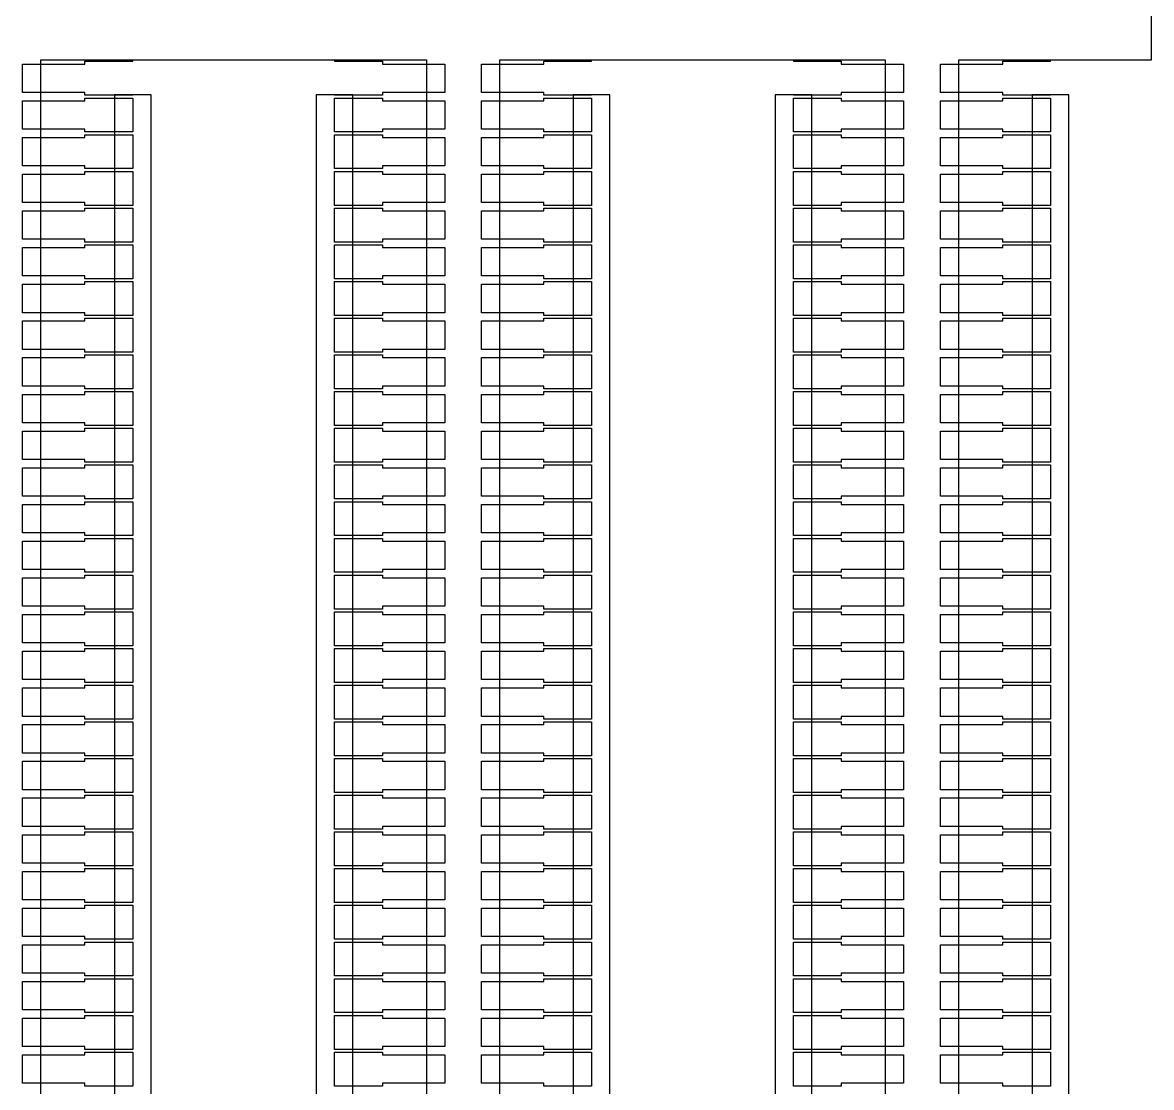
# Model space of a CAD drawing. Extents: x -38350 to 38650, y -35000 to 36000.
# Drawn here: x -29615 to -29000, y -560 to 20 of the extents above; entities that cross this region are included whole.
import ezdxf

# ---------------------------------------------------------------- set-up
doc = ezdxf.new("R2010")
doc.units = 0
doc.header["$MEASUREMENT"] = 0
doc.layers.add('Layer1', color=10, linetype='Continuous')

msp = doc.modelspace()

# ---------------------------------------------------------------- linework, layer by layer
for p, q in [((-29000, 0), (-29000, 7000)), ((-29555, -0.75), (-29555, 0)), ((-29555, 0), (-29445, 0)), ((-29445, 0), (-29445, -0.75)), ((-29305, -0.75), (-29305, 0)), ((-29305, 0), (-29195, 0)), ((-29195, 0), (-29195, -0.75)), ((-29055, -0.75), (-29055, 0)), ((-29055, 0), (-29000, 0)), ((-29615, -17.75), (-29615, -2.25)), ((-29615, -2.25), (-29581, -2.25)), ((-29581, -2.25), (-29581, -0.75)), ((-29581, -0.75), (-29555, -0.75)), ((-29445, -0.75), (-29419, -0.75)), ((-29419, -0.75), (-29419, -2.25)), ((-29419, -2.25), (-29385, -2.25)), ((-29385, -2.25), (-29385, -17.75)), ((-29365, -17.75), (-29365, -2.25)), ((-29365, -2.25), (-29331, -2.25)), ((-29331, -2.25), (-29331, -0.75)), ((-29331, -0.75), (-29305, -0.75)), ((-29195, -0.75), (-29169, -0.75)), ((-29169, -0.75), (-29169, -2.25)), ((-29169, -2.25), (-29135, -2.25)), ((-29135, -2.25), (-29135, -17.75)), ((-29115, -17.75), (-29115, -2.25)), ((-29115, -2.25), (-29081, -2.25)), ((-29081, -2.25), (-29081, -0.75)), ((-29081, -0.75), (-29055, -0.75)), ((-29581, -17.75), (-29615, -17.75)), ((-29581, -19.25), (-29581, -17.75)), ((-29385, -17.75), (-29419, -17.75)), ((-29419, -17.75), (-29419, -19.25)), ((-29331, -17.75), (-29365, -17.75)), ((-29331, -19.25), (-29331, -17.75)), ((-29135, -17.75), (-29169, -17.75)), ((-29169, -17.75), (-29169, -19.25)), ((-29081, -17.75), (-29115, -17.75)), ((-29081, -19.25), (-29081, -17.75)), ((-29615, -37.75), (-29615, -22.25)), ((-29615, -22.25), (-29581, -22.25)), ((-29555, -19.25), (-29581, -19.25)), ((-29581, -22.25), (-29581, -20.75)), ((-29581, -20.75), (-29555, -20.75)), ((-29545, -19), (-29555, -19)), ((-29555, -19), (-29555, -19.25)), ((-29555, -20.75), (-29555, -39.25)), ((-29545, -1000), (-29545, -19)), ((-29445, -19), (-29455, -19)), ((-29455, -19), (-29455, -1000)), ((-29445, -19.25), (-29445, -19)), ((-29419, -19.25), (-29445, -19.25)), ((-29445, -39.25), (-29445, -20.75)), ((-29445, -20.75), (-29419, -20.75)), ((-29419, -20.75), (-29419, -22.25)), ((-29419, -22.25), (-29385, -22.25)), ((-29385, -22.25), (-29385, -37.75)), ((-29365, -37.75), (-29365, -22.25)), ((-29365, -22.25), (-29331, -22.25)), ((-29305, -19.25), (-29331, -19.25)), ((-29331, -22.25), (-29331, -20.75)), ((-29331, -20.75), (-29305, -20.75)), ((-29295, -19), (-29305, -19)), ((-29305, -19), (-29305, -19.25)), ((-29305, -20.75), (-29305, -39.25)), ((-29295, -1000), (-29295, -19)), ((-29195, -19), (-29205, -19)), ((-29205, -19), (-29205, -1000)), ((-29195, -19.25), (-29195, -19)), ((-29169, -19.25), (-29195, -19.25)), ((-29195, -39.25), (-29195, -20.75)), ((-29195, -20.75), (-29169, -20.75)), ((-29169, -20.75), (-29169, -22.25)), ((-29169, -22.25), (-29135, -22.25)), ((-29135, -22.25), (-29135, -37.75)), ((-29115, -37.75), (-29115, -22.25)), ((-29115, -22.25), (-29081, -22.25)), ((-29055, -19.25), (-29081, -19.25)), ((-29081, -22.25), (-29081, -20.75)), ((-29081, -20.75), (-29055, -20.75)), ((-29045, -19), (-29055, -19)), ((-29055, -19), (-29055, -19.25)), ((-29055, -20.75), (-29055, -39.25)), ((-29045, -1000), (-29045, -19)), ((-29581, -37.75), (-29615, -37.75)), ((-29615, -57.75), (-29615, -42.25)), ((-29615, -42.25), (-29581, -42.25)), ((-29581, -39.25), (-29581, -37.75)), ((-29555, -39.25), (-29581, -39.25)), ((-29581, -42.25), (-29581, -40.75)), ((-29581, -40.75), (-29555, -40.75)), ((-29555, -40.75), (-29555, -59.25)), ((-29419, -39.25), (-29445, -39.25)), ((-29445, -59.25), (-29445, -40.75)), ((-29445, -40.75), (-29419, -40.75)), ((-29385, -37.75), (-29419, -37.75)), ((-29419, -37.75), (-29419, -39.25)), ((-29419, -40.75), (-29419, -42.25)), ((-29419, -42.25), (-29385, -42.25)), ((-29385, -42.25), (-29385, -57.75)), ((-29331, -37.75), (-29365, -37.75)), ((-29365, -57.75), (-29365, -42.25)), ((-29365, -42.25), (-29331, -42.25)), ((-29331, -39.25), (-29331, -37.75)), ((-29305, -39.25), (-29331, -39.25)), ((-29331, -42.25), (-29331, -40.75)), ((-29331, -40.75), (-29305, -40.75)), ((-29305, -40.75), (-29305, -59.25)), ((-29169, -39.25), (-29195, -39.25)), ((-29195, -59.25), (-29195, -40.75)), ((-29195, -40.75), (-29169, -40.75)), ((-29135, -37.75), (-29169, -37.75)), ((-29169, -37.75), (-29169, -39.25)), ((-29169, -40.75), (-29169, -42.25)), ((-29169, -42.25), (-29135, -42.25)), ((-29135, -42.25), (-29135, -57.75)), ((-29081, -37.75), (-29115, -37.75)), ((-29115, -57.75), (-29115, -42.25)), ((-29115, -42.25), (-29081, -42.25)), ((-29081, -39.25), (-29081, -37.75)), ((-29055, -39.25), (-29081, -39.25)), ((-29081, -42.25), (-29081, -40.75)), ((-29081, -40.75), (-29055, -40.75)), ((-29055, -40.75), (-29055, -59.25)), ((-29581, -57.75), (-29615, -57.75)), ((-29581, -59.25), (-29581, -57.75)), ((-29555, -59.25), (-29581, -59.25)), ((-29581, -62.25), (-29581, -60.75)), ((-29581, -60.75), (-29555, -60.75)), ((-29555, -60.75), (-29555, -79.25)), ((-29419, -59.25), (-29445, -59.25)), ((-29445, -79.25), (-29445, -60.75)), ((-29445, -60.75), (-29419, -60.75)), ((-29385, -57.75), (-29419, -57.75)), ((-29419, -57.75), (-29419, -59.25)), ((-29419, -60.75), (-29419, -62.25)), ((-29331, -57.75), (-29365, -57.75)), ((-29331, -59.25), (-29331, -57.75)), ((-29305, -59.25), (-29331, -59.25)), ((-29331, -62.25), (-29331, -60.75)), ((-29331, -60.75), (-29305, -60.75)), ((-29305, -60.75), (-29305, -79.25)), ((-29169, -59.25), (-29195, -59.25)), ((-29195, -79.25), (-29195, -60.75)), ((-29195, -60.75), (-29169, -60.75)), ((-29135, -57.75), (-29169, -57.75)), ((-29169, -57.75), (-29169, -59.25)), ((-29169, -60.75), (-29169, -62.25)), ((-29081, -57.75), (-29115, -57.75)), ((-29081, -59.25), (-29081, -57.75)), ((-29055, -59.25), (-29081, -59.25)), ((-29081, -62.25), (-29081, -60.75)), ((-29081, -60.75), (-29055, -60.75)), ((-29055, -60.75), (-29055, -79.25)), ((-29615, -77.75), (-29615, -62.25)), ((-29615, -62.25), (-29581, -62.25)), ((-29419, -62.25), (-29385, -62.25)), ((-29385, -62.25), (-29385, -77.75)), ((-29365, -77.75), (-29365, -62.25)), ((-29365, -62.25), (-29331, -62.25)), ((-29169, -62.25), (-29135, -62.25)), ((-29135, -62.25), (-29135, -77.75)), ((-29115, -77.75), (-29115, -62.25)), ((-29115, -62.25), (-29081, -62.25)), ((-29581, -77.75), (-29615, -77.75)), ((-29581, -79.25), (-29581, -77.75)), ((-29555, -79.25), (-29581, -79.25)), ((-29419, -79.25), (-29445, -79.25)), ((-29385, -77.75), (-29419, -77.75)), ((-29419, -77.75), (-29419, -79.25)), ((-29331, -77.75), (-29365, -77.75)), ((-29331, -79.25), (-29331, -77.75)), ((-29305, -79.25), (-29331, -79.25)), ((-29169, -79.25), (-29195, -79.25)), ((-29135, -77.75), (-29169, -77.75)), ((-29169, -77.75), (-29169, -79.25)), ((-29081, -77.75), (-29115, -77.75)), ((-29081, -79.25), (-29081, -77.75)), ((-29055, -79.25), (-29081, -79.25)), ((-29615, -97.75), (-29615, -82.25)), ((-29615, -82.25), (-29581, -82.25)), ((-29581, -82.25), (-29581, -80.75)), ((-29581, -80.75), (-29555, -80.75)), ((-29555, -80.75), (-29555, -99.25)), ((-29445, -99.25), (-29445, -80.75)), ((-29445, -80.75), (-29419, -80.75)), ((-29419, -80.75), (-29419, -82.25)), ((-29419, -82.25), (-29385, -82.25)), ((-29385, -82.25), (-29385, -97.75)), ((-29365, -97.75), (-29365, -82.25)), ((-29365, -82.25), (-29331, -82.25)), ((-29331, -82.25), (-29331, -80.75)), ((-29331, -80.75), (-29305, -80.75)), ((-29305, -80.75), (-29305, -99.25)), ((-29195, -99.25), (-29195, -80.75)), ((-29195, -80.75), (-29169, -80.75)), ((-29169, -80.75), (-29169, -82.25)), ((-29169, -82.25), (-29135, -82.25)), ((-29135, -82.25), (-29135, -97.75)), ((-29115, -97.75), (-29115, -82.25)), ((-29115, -82.25), (-29081, -82.25)), ((-29081, -82.25), (-29081, -80.75)), ((-29081, -80.75), (-29055, -80.75)), ((-29055, -80.75), (-29055, -99.25)), ((-29581, -97.75), (-29615, -97.75)), ((-29581, -99.25), (-29581, -97.75)), ((-29385, -97.75), (-29419, -97.75)), ((-29419, -97.75), (-29419, -99.25)), ((-29331, -97.75), (-29365, -97.75)), ((-29331, -99.25), (-29331, -97.75)), ((-29135, -97.75), (-29169, -97.75)), ((-29169, -97.75), (-29169, -99.25)), ((-29081, -97.75), (-29115, -97.75)), ((-29081, -99.25), (-29081, -97.75)), ((-29615, -117.75), (-29615, -102.25)), ((-29615, -102.25), (-29581, -102.25)), ((-29555, -99.25), (-29581, -99.25)), ((-29581, -102.25), (-29581, -100.75)), ((-29581, -100.75), (-29555, -100.75)), ((-29555, -100.75), (-29555, -119.25)), ((-29419, -99.25), (-29445, -99.25)), ((-29445, -119.25), (-29445, -100.75)), ((-29445, -100.75), (-29419, -100.75)), ((-29419, -100.75), (-29419, -102.25)), ((-29419, -102.25), (-29385, -102.25)), ((-29385, -102.25), (-29385, -117.75)), ((-29365, -117.75), (-29365, -102.25)), ((-29365, -102.25), (-29331, -102.25)), ((-29305, -99.25), (-29331, -99.25)), ((-29331, -102.25), (-29331, -100.75)), ((-29331, -100.75), (-29305, -100.75)), ((-29305, -100.75), (-29305, -119.25)), ((-29169, -99.25), (-29195, -99.25)), ((-29195, -119.25), (-29195, -100.75)), ((-29195, -100.75), (-29169, -100.75)), ((-29169, -100.75), (-29169, -102.25)), ((-29169, -102.25), (-29135, -102.25)), ((-29135, -102.25), (-29135, -117.75)), ((-29115, -117.75), (-29115, -102.25)), ((-29115, -102.25), (-29081, -102.25)), ((-29055, -99.25), (-29081, -99.25)), ((-29081, -102.25), (-29081, -100.75)), ((-29081, -100.75), (-29055, -100.75)), ((-29055, -100.75), (-29055, -119.25)), ((-29581, -117.75), (-29615, -117.75)), ((-29615, -137.75), (-29615, -122.25)), ((-29615, -122.25), (-29581, -122.25)), ((-29581, -119.25), (-29581, -117.75)), ((-29555, -119.25), (-29581, -119.25)), ((-29581, -122.25), (-29581, -120.75)), ((-29581, -120.75), (-29555, -120.75)), ((-29555, -120.75), (-29555, -139.25)), ((-29419, -119.25), (-29445, -119.25)), ((-29445, -139.25), (-29445, -120.75)), ((-29445, -120.75), (-29419, -120.75)), ((-29385, -117.75), (-29419, -117.75)), ((-29419, -117.75), (-29419, -119.25)), ((-29419, -120.75), (-29419, -122.25)), ((-29419, -122.25), (-29385, -122.25)), ((-29385, -122.25), (-29385, -137.75)), ((-29331, -117.75), (-29365, -117.75)), ((-29365, -137.75), (-29365, -122.25)), ((-29365, -122.25), (-29331, -122.25)), ((-29331, -119.25), (-29331, -117.75)), ((-29305, -119.25), (-29331, -119.25)), ((-29331, -122.25), (-29331, -120.75)), ((-29331, -120.75), (-29305, -120.75)), ((-29305, -120.75), (-29305, -139.25)), ((-29169, -119.25), (-29195, -119.25)), ((-29195, -139.25), (-29195, -120.75)), ((-29195, -120.75), (-29169, -120.75)), ((-29135, -117.75), (-29169, -117.75)), ((-29169, -117.75), (-29169, -119.25)), ((-29169, -120.75), (-29169, -122.25)), ((-29169, -122.25), (-29135, -122.25)), ((-29135, -122.25), (-29135, -137.75)), ((-29081, -117.75), (-29115, -117.75)), ((-29115, -137.75), (-29115, -122.25)), ((-29115, -122.25), (-29081, -122.25)), ((-29081, -119.25), (-29081, -117.75)), ((-29055, -119.25), (-29081, -119.25)), ((-29081, -122.25), (-29081, -120.75)), ((-29081, -120.75), (-29055, -120.75)), ((-29055, -120.75), (-29055, -139.25)), ((-29581, -137.75), (-29615, -137.75)), ((-29581, -139.25), (-29581, -137.75)), ((-29555, -139.25), (-29581, -139.25)), ((-29581, -142.25), (-29581, -140.75)), ((-29581, -140.75), (-29555, -140.75)), ((-29555, -140.75), (-29555, -159.25)), ((-29419, -139.25), (-29445, -139.25)), ((-29445, -159.25), (-29445, -140.75)), ((-29445, -140.75), (-29419, -140.75)), ((-29385, -137.75), (-29419, -137.75)), ((-29419, -137.75), (-29419, -139.25)), ((-29419, -140.75), (-29419, -142.25)), ((-29331, -137.75), (-29365, -137.75)), ((-29331, -139.25), (-29331, -137.75)), ((-29305, -139.25), (-29331, -139.25)), ((-29331, -142.25), (-29331, -140.75)), ((-29331, -140.75), (-29305, -140.75)), ((-29305, -140.75), (-29305, -159.25)), ((-29169, -139.25), (-29195, -139.25)), ((-29195, -159.25), (-29195, -140.75)), ((-29195, -140.75), (-29169, -140.75)), ((-29135, -137.75), (-29169, -137.75)), ((-29169, -137.75), (-29169, -139.25)), ((-29169, -140.75), (-29169, -142.25)), ((-29081, -137.75), (-29115, -137.75)), ((-29081, -139.25), (-29081, -137.75)), ((-29055, -139.25), (-29081, -139.25)), ((-29081, -142.25), (-29081, -140.75)), ((-29081, -140.75), (-29055, -140.75)), ((-29055, -140.75), (-29055, -159.25)), ((-29615, -157.75), (-29615, -142.25)), ((-29615, -142.25), (-29581, -142.25)), ((-29419, -142.25), (-29385, -142.25)), ((-29385, -142.25), (-29385, -157.75)), ((-29365, -157.75), (-29365, -142.25)), ((-29365, -142.25), (-29331, -142.25)), ((-29169, -142.25), (-29135, -142.25)), ((-29135, -142.25), (-29135, -157.75)), ((-29115, -157.75), (-29115, -142.25)), ((-29115, -142.25), (-29081, -142.25)), ((-29581, -157.75), (-29615, -157.75)), ((-29581, -159.25), (-29581, -157.75)), ((-29555, -159.25), (-29581, -159.25)), ((-29419, -159.25), (-29445, -159.25)), ((-29385, -157.75), (-29419, -157.75)), ((-29419, -157.75), (-29419, -159.25)), ((-29331, -157.75), (-29365, -157.75)), ((-29331, -159.25), (-29331, -157.75)), ((-29305, -159.25), (-29331, -159.25)), ((-29169, -159.25), (-29195, -159.25)), ((-29135, -157.75), (-29169, -157.75)), ((-29169, -157.75), (-29169, -159.25)), ((-29081, -157.75), (-29115, -157.75)), ((-29081, -159.25), (-29081, -157.75)), ((-29055, -159.25), (-29081, -159.25)), ((-29615, -177.75), (-29615, -162.25)), ((-29615, -162.25), (-29581, -162.25)), ((-29581, -162.25), (-29581, -160.75)), ((-29581, -160.75), (-29555, -160.75)), ((-29555, -160.75), (-29555, -179.25)), ((-29445, -179.25), (-29445, -160.75)), ((-29445, -160.75), (-29419, -160.75)), ((-29419, -160.75), (-29419, -162.25)), ((-29419, -162.25), (-29385, -162.25)), ((-29385, -162.25), (-29385, -177.75)), ((-29365, -177.75), (-29365, -162.25)), ((-29365, -162.25), (-29331, -162.25)), ((-29331, -162.25), (-29331, -160.75)), ((-29331, -160.75), (-29305, -160.75)), ((-29305, -160.75), (-29305, -179.25)), ((-29195, -179.25), (-29195, -160.75)), ((-29195, -160.75), (-29169, -160.75)), ((-29169, -160.75), (-29169, -162.25)), ((-29169, -162.25), (-29135, -162.25)), ((-29135, -162.25), (-29135, -177.75)), ((-29115, -177.75), (-29115, -162.25)), ((-29115, -162.25), (-29081, -162.25)), ((-29081, -162.25), (-29081, -160.75)), ((-29081, -160.75), (-29055, -160.75)), ((-29055, -160.75), (-29055, -179.25)), ((-29581, -177.75), (-29615, -177.75)), ((-29581, -179.25), (-29581, -177.75)), ((-29385, -177.75), (-29419, -177.75)), ((-29419, -177.75), (-29419, -179.25)), ((-29331, -177.75), (-29365, -177.75)), ((-29331, -179.25), (-29331, -177.75)), ((-29135, -177.75), (-29169, -177.75)), ((-29169, -177.75), (-29169, -179.25)), ((-29081, -177.75), (-29115, -177.75)), ((-29081, -179.25), (-29081, -177.75)), ((-29615, -197.75), (-29615, -182.25)), ((-29615, -182.25), (-29581, -182.25)), ((-29555, -179.25), (-29581, -179.25)), ((-29581, -182.25), (-29581, -180.75)), ((-29581, -180.75), (-29555, -180.75)), ((-29555, -180.75), (-29555, -199.25)), ((-29419, -179.25), (-29445, -179.25)), ((-29445, -199.25), (-29445, -180.75)), ((-29445, -180.75), (-29419, -180.75)), ((-29419, -180.75), (-29419, -182.25)), ((-29419, -182.25), (-29385, -182.25)), ((-29385, -182.25), (-29385, -197.75)), ((-29365, -197.75), (-29365, -182.25)), ((-29365, -182.25), (-29331, -182.25)), ((-29305, -179.25), (-29331, -179.25)), ((-29331, -182.25), (-29331, -180.75)), ((-29331, -180.75), (-29305, -180.75)), ((-29305, -180.75), (-29305, -199.25)), ((-29169, -179.25), (-29195, -179.25)), ((-29195, -199.25), (-29195, -180.75)), ((-29195, -180.75), (-29169, -180.75)), ((-29169, -180.75), (-29169, -182.25)), ((-29169, -182.25), (-29135, -182.25)), ((-29135, -182.25), (-29135, -197.75)), ((-29115, -197.75), (-29115, -182.25)), ((-29115, -182.25), (-29081, -182.25)), ((-29055, -179.25), (-29081, -179.25)), ((-29081, -182.25), (-29081, -180.75)), ((-29081, -180.75), (-29055, -180.75)), ((-29055, -180.75), (-29055, -199.25)), ((-29581, -197.75), (-29615, -197.75)), ((-29615, -217.75), (-29615, -202.25)), ((-29615, -202.25), (-29581, -202.25)), ((-29581, -199.25), (-29581, -197.75)), ((-29555, -199.25), (-29581, -199.25)), ((-29581, -202.25), (-29581, -200.75)), ((-29581, -200.75), (-29555, -200.75)), ((-29555, -200.75), (-29555, -219.25)), ((-29419, -199.25), (-29445, -199.25)), ((-29445, -219.25), (-29445, -200.75)), ((-29445, -200.75), (-29419, -200.75)), ((-29385, -197.75), (-29419, -197.75)), ((-29419, -197.75), (-29419, -199.25)), ((-29419, -200.75), (-29419, -202.25)), ((-29419, -202.25), (-29385, -202.25)), ((-29385, -202.25), (-29385, -217.75)), ((-29331, -197.75), (-29365, -197.75)), ((-29365, -217.75), (-29365, -202.25)), ((-29365, -202.25), (-29331, -202.25)), ((-29331, -199.25), (-29331, -197.75)), ((-29305, -199.25), (-29331, -199.25)), ((-29331, -202.25), (-29331, -200.75)), ((-29331, -200.75), (-29305, -200.75)), ((-29305, -200.75), (-29305, -219.25)), ((-29169, -199.25), (-29195, -199.25)), ((-29195, -219.25), (-29195, -200.75)), ((-29195, -200.75), (-29169, -200.75)), ((-29135, -197.75), (-29169, -197.75)), ((-29169, -197.75), (-29169, -199.25)), ((-29169, -200.75), (-29169, -202.25)), ((-29169, -202.25), (-29135, -202.25)), ((-29135, -202.25), (-29135, -217.75)), ((-29081, -197.75), (-29115, -197.75)), ((-29115, -217.75), (-29115, -202.25)), ((-29115, -202.25), (-29081, -202.25)), ((-29081, -199.25), (-29081, -197.75)), ((-29055, -199.25), (-29081, -199.25)), ((-29081, -202.25), (-29081, -200.75)), ((-29081, -200.75), (-29055, -200.75)), ((-29055, -200.75), (-29055, -219.25)), ((-29581, -217.75), (-29615, -217.75)), ((-29581, -219.25), (-29581, -217.75)), ((-29555, -219.25), (-29581, -219.25)), ((-29581, -222.25), (-29581, -220.75)), ((-29581, -220.75), (-29555, -220.75)), ((-29555, -220.75), (-29555, -239.25)), ((-29419, -219.25), (-29445, -219.25)), ((-29445, -239.25), (-29445, -220.75)), ((-29445, -220.75), (-29419, -220.75)), ((-29385, -217.75), (-29419, -217.75)), ((-29419, -217.75), (-29419, -219.25)), ((-29419, -220.75), (-29419, -222.25)), ((-29331, -217.75), (-29365, -217.75)), ((-29331, -219.25), (-29331, -217.75)), ((-29305, -219.25), (-29331, -219.25)), ((-29331, -222.25), (-29331, -220.75)), ((-29331, -220.75), (-29305, -220.75)), ((-29305, -220.75), (-29305, -239.25)), ((-29169, -219.25), (-29195, -219.25)), ((-29195, -239.25), (-29195, -220.75)), ((-29195, -220.75), (-29169, -220.75)), ((-29135, -217.75), (-29169, -217.75)), ((-29169, -217.75), (-29169, -219.25)), ((-29169, -220.75), (-29169, -222.25)), ((-29081, -217.75), (-29115, -217.75)), ((-29081, -219.25), (-29081, -217.75)), ((-29055, -219.25), (-29081, -219.25)), ((-29081, -222.25), (-29081, -220.75)), ((-29081, -220.75), (-29055, -220.75)), ((-29055, -220.75), (-29055, -239.25)), ((-29615, -237.75), (-29615, -222.25)), ((-29615, -222.25), (-29581, -222.25)), ((-29419, -222.25), (-29385, -222.25)), ((-29385, -222.25), (-29385, -237.75)), ((-29365, -237.75), (-29365, -222.25)), ((-29365, -222.25), (-29331, -222.25)), ((-29169, -222.25), (-29135, -222.25)), ((-29135, -222.25), (-29135, -237.75)), ((-29115, -237.75), (-29115, -222.25)), ((-29115, -222.25), (-29081, -222.25)), ((-29581, -237.75), (-29615, -237.75)), ((-29581, -239.25), (-29581, -237.75)), ((-29555, -239.25), (-29581, -239.25)), ((-29419, -239.25), (-29445, -239.25)), ((-29385, -237.75), (-29419, -237.75)), ((-29419, -237.75), (-29419, -239.25)), ((-29331, -237.75), (-29365, -237.75)), ((-29331, -239.25), (-29331, -237.75)), ((-29305, -239.25), (-29331, -239.25)), ((-29169, -239.25), (-29195, -239.25)), ((-29135, -237.75), (-29169, -237.75)), ((-29169, -237.75), (-29169, -239.25)), ((-29081, -237.75), (-29115, -237.75)), ((-29081, -239.25), (-29081, -237.75)), ((-29055, -239.25), (-29081, -239.25)), ((-29615, -257.75), (-29615, -242.25)), ((-29615, -242.25), (-29581, -242.25)), ((-29581, -242.25), (-29581, -240.75)), ((-29581, -240.75), (-29555, -240.75)), ((-29555, -240.75), (-29555, -259.25)), ((-29445, -259.25), (-29445, -240.75)), ((-29445, -240.75), (-29419, -240.75)), ((-29419, -240.75), (-29419, -242.25)), ((-29419, -242.25), (-29385, -242.25)), ((-29385, -242.25), (-29385, -257.75)), ((-29365, -257.75), (-29365, -242.25)), ((-29365, -242.25), (-29331, -242.25)), ((-29331, -242.25), (-29331, -240.75)), ((-29331, -240.75), (-29305, -240.75)), ((-29305, -240.75), (-29305, -259.25)), ((-29195, -259.25), (-29195, -240.75)), ((-29195, -240.75), (-29169, -240.75)), ((-29169, -240.75), (-29169, -242.25)), ((-29169, -242.25), (-29135, -242.25)), ((-29135, -242.25), (-29135, -257.75)), ((-29115, -257.75), (-29115, -242.25)), ((-29115, -242.25), (-29081, -242.25)), ((-29081, -242.25), (-29081, -240.75)), ((-29081, -240.75), (-29055, -240.75)), ((-29055, -240.75), (-29055, -259.25)), ((-29581, -257.75), (-29615, -257.75)), ((-29581, -259.25), (-29581, -257.75)), ((-29385, -257.75), (-29419, -257.75)), ((-29419, -257.75), (-29419, -259.25)), ((-29331, -257.75), (-29365, -257.75)), ((-29331, -259.25), (-29331, -257.75)), ((-29135, -257.75), (-29169, -257.75)), ((-29169, -257.75), (-29169, -259.25)), ((-29081, -257.75), (-29115, -257.75)), ((-29081, -259.25), (-29081, -257.75)), ((-29615, -277.75), (-29615, -262.25)), ((-29615, -262.25), (-29581, -262.25)), ((-29555, -259.25), (-29581, -259.25)), ((-29581, -262.25), (-29581, -260.75)), ((-29581, -260.75), (-29555, -260.75)), ((-29555, -260.75), (-29555, -279.25)), ((-29419, -259.25), (-29445, -259.25)), ((-29445, -279.25), (-29445, -260.75)), ((-29445, -260.75), (-29419, -260.75)), ((-29419, -260.75), (-29419, -262.25)), ((-29419, -262.25), (-29385, -262.25)), ((-29385, -262.25), (-29385, -277.75)), ((-29365, -277.75), (-29365, -262.25)), ((-29365, -262.25), (-29331, -262.25)), ((-29305, -259.25), (-29331, -259.25)), ((-29331, -262.25), (-29331, -260.75)), ((-29331, -260.75), (-29305, -260.75)), ((-29305, -260.75), (-29305, -279.25)), ((-29169, -259.25), (-29195, -259.25)), ((-29195, -279.25), (-29195, -260.75)), ((-29195, -260.75), (-29169, -260.75)), ((-29169, -260.75), (-29169, -262.25)), ((-29169, -262.25), (-29135, -262.25)), ((-29135, -262.25), (-29135, -277.75)), ((-29115, -277.75), (-29115, -262.25)), ((-29115, -262.25), (-29081, -262.25)), ((-29055, -259.25), (-29081, -259.25)), ((-29081, -262.25), (-29081, -260.75)), ((-29081, -260.75), (-29055, -260.75)), ((-29055, -260.75), (-29055, -279.25)), ((-29581, -277.75), (-29615, -277.75)), ((-29615, -297.75), (-29615, -282.25)), ((-29615, -282.25), (-29581, -282.25)), ((-29581, -279.25), (-29581, -277.75)), ((-29555, -279.25), (-29581, -279.25)), ((-29581, -282.25), (-29581, -280.75)), ((-29581, -280.75), (-29555, -280.75)), ((-29555, -280.75), (-29555, -299.25)), ((-29419, -279.25), (-29445, -279.25)), ((-29445, -299.25), (-29445, -280.75)), ((-29445, -280.75), (-29419, -280.75)), ((-29385, -277.75), (-29419, -277.75)), ((-29419, -277.75), (-29419, -279.25)), ((-29419, -280.75), (-29419, -282.25)), ((-29419, -282.25), (-29385, -282.25)), ((-29385, -282.25), (-29385, -297.75)), ((-29331, -277.75), (-29365, -277.75)), ((-29365, -297.75), (-29365, -282.25)), ((-29365, -282.25), (-29331, -282.25)), ((-29331, -279.25), (-29331, -277.75)), ((-29305, -279.25), (-29331, -279.25)), ((-29331, -282.25), (-29331, -280.75)), ((-29331, -280.75), (-29305, -280.75)), ((-29305, -280.75), (-29305, -299.25)), ((-29169, -279.25), (-29195, -279.25)), ((-29195, -299.25), (-29195, -280.75)), ((-29195, -280.75), (-29169, -280.75)), ((-29135, -277.75), (-29169, -277.75)), ((-29169, -277.75), (-29169, -279.25)), ((-29169, -280.75), (-29169, -282.25)), ((-29169, -282.25), (-29135, -282.25)), ((-29135, -282.25), (-29135, -297.75)), ((-29081, -277.75), (-29115, -277.75)), ((-29115, -297.75), (-29115, -282.25)), ((-29115, -282.25), (-29081, -282.25)), ((-29081, -279.25), (-29081, -277.75)), ((-29055, -279.25), (-29081, -279.25)), ((-29081, -282.25), (-29081, -280.75)), ((-29081, -280.75), (-29055, -280.75)), ((-29055, -280.75), (-29055, -299.25)), ((-29581, -297.75), (-29615, -297.75)), ((-29581, -299.25), (-29581, -297.75)), ((-29555, -299.25), (-29581, -299.25)), ((-29581, -302.25), (-29581, -300.75)), ((-29581, -300.75), (-29555, -300.75)), ((-29555, -300.75), (-29555, -319.25)), ((-29419, -299.25), (-29445, -299.25)), ((-29445, -319.25), (-29445, -300.75)), ((-29445, -300.75), (-29419, -300.75)), ((-29385, -297.75), (-29419, -297.75)), ((-29419, -297.75), (-29419, -299.25)), ((-29419, -300.75), (-29419, -302.25)), ((-29331, -297.75), (-29365, -297.75)), ((-29331, -299.25), (-29331, -297.75)), ((-29305, -299.25), (-29331, -299.25)), ((-29331, -302.25), (-29331, -300.75)), ((-29331, -300.75), (-29305, -300.75)), ((-29305, -300.75), (-29305, -319.25)), ((-29169, -299.25), (-29195, -299.25)), ((-29195, -319.25), (-29195, -300.75)), ((-29195, -300.75), (-29169, -300.75)), ((-29135, -297.75), (-29169, -297.75)), ((-29169, -297.75), (-29169, -299.25)), ((-29169, -300.75), (-29169, -302.25)), ((-29081, -297.75), (-29115, -297.75)), ((-29081, -299.25), (-29081, -297.75)), ((-29055, -299.25), (-29081, -299.25)), ((-29081, -302.25), (-29081, -300.75)), ((-29081, -300.75), (-29055, -300.75)), ((-29055, -300.75), (-29055, -319.25)), ((-29615, -317.75), (-29615, -302.25)), ((-29615, -302.25), (-29581, -302.25)), ((-29419, -302.25), (-29385, -302.25)), ((-29385, -302.25), (-29385, -317.75)), ((-29365, -317.75), (-29365, -302.25)), ((-29365, -302.25), (-29331, -302.25)), ((-29169, -302.25), (-29135, -302.25)), ((-29135, -302.25), (-29135, -317.75)), ((-29115, -317.75), (-29115, -302.25)), ((-29115, -302.25), (-29081, -302.25)), ((-29581, -317.75), (-29615, -317.75)), ((-29581, -319.25), (-29581, -317.75)), ((-29555, -319.25), (-29581, -319.25)), ((-29419, -319.25), (-29445, -319.25)), ((-29385, -317.75), (-29419, -317.75)), ((-29419, -317.75), (-29419, -319.25)), ((-29331, -317.75), (-29365, -317.75)), ((-29331, -319.25), (-29331, -317.75)), ((-29305, -319.25), (-29331, -319.25)), ((-29169, -319.25), (-29195, -319.25)), ((-29135, -317.75), (-29169, -317.75)), ((-29169, -317.75), (-29169, -319.25)), ((-29081, -317.75), (-29115, -317.75)), ((-29081, -319.25), (-29081, -317.75)), ((-29055, -319.25), (-29081, -319.25)), ((-29615, -337.75), (-29615, -322.25)), ((-29615, -322.25), (-29581, -322.25)), ((-29581, -322.25), (-29581, -320.75)), ((-29581, -320.75), (-29555, -320.75)), ((-29555, -320.75), (-29555, -339.25)), ((-29445, -339.25), (-29445, -320.75)), ((-29445, -320.75), (-29419, -320.75)), ((-29419, -320.75), (-29419, -322.25)), ((-29419, -322.25), (-29385, -322.25)), ((-29385, -322.25), (-29385, -337.75)), ((-29365, -337.75), (-29365, -322.25)), ((-29365, -322.25), (-29331, -322.25)), ((-29331, -322.25), (-29331, -320.75)), ((-29331, -320.75), (-29305, -320.75)), ((-29305, -320.75), (-29305, -339.25)), ((-29195, -339.25), (-29195, -320.75)), ((-29195, -320.75), (-29169, -320.75)), ((-29169, -320.75), (-29169, -322.25)), ((-29169, -322.25), (-29135, -322.25)), ((-29135, -322.25), (-29135, -337.75)), ((-29115, -337.75), (-29115, -322.25)), ((-29115, -322.25), (-29081, -322.25)), ((-29081, -322.25), (-29081, -320.75)), ((-29081, -320.75), (-29055, -320.75)), ((-29055, -320.75), (-29055, -339.25)), ((-29581, -337.75), (-29615, -337.75)), ((-29581, -339.25), (-29581, -337.75)), ((-29385, -337.75), (-29419, -337.75)), ((-29419, -337.75), (-29419, -339.25)), ((-29331, -337.75), (-29365, -337.75)), ((-29331, -339.25), (-29331, -337.75)), ((-29135, -337.75), (-29169, -337.75)), ((-29169, -337.75), (-29169, -339.25)), ((-29081, -337.75), (-29115, -337.75)), ((-29081, -339.25), (-29081, -337.75)), ((-29615, -357.75), (-29615, -342.25)), ((-29615, -342.25), (-29581, -342.25)), ((-29555, -339.25), (-29581, -339.25)), ((-29581, -342.25), (-29581, -340.75)), ((-29581, -340.75), (-29555, -340.75)), ((-29555, -340.75), (-29555, -359.25)), ((-29419, -339.25), (-29445, -339.25)), ((-29445, -359.25), (-29445, -340.75)), ((-29445, -340.75), (-29419, -340.75)), ((-29419, -340.75), (-29419, -342.25)), ((-29419, -342.25), (-29385, -342.25)), ((-29385, -342.25), (-29385, -357.75)), ((-29365, -357.75), (-29365, -342.25)), ((-29365, -342.25), (-29331, -342.25)), ((-29305, -339.25), (-29331, -339.25)), ((-29331, -342.25), (-29331, -340.75)), ((-29331, -340.75), (-29305, -340.75)), ((-29305, -340.75), (-29305, -359.25)), ((-29169, -339.25), (-29195, -339.25)), ((-29195, -359.25), (-29195, -340.75)), ((-29195, -340.75), (-29169, -340.75)), ((-29169, -340.75), (-29169, -342.25)), ((-29169, -342.25), (-29135, -342.25)), ((-29135, -342.25), (-29135, -357.75)), ((-29115, -357.75), (-29115, -342.25)), ((-29115, -342.25), (-29081, -342.25)), ((-29055, -339.25), (-29081, -339.25)), ((-29081, -342.25), (-29081, -340.75)), ((-29081, -340.75), (-29055, -340.75)), ((-29055, -340.75), (-29055, -359.25)), ((-29581, -357.75), (-29615, -357.75)), ((-29615, -377.75), (-29615, -362.25)), ((-29615, -362.25), (-29581, -362.25)), ((-29581, -359.25), (-29581, -357.75)), ((-29555, -359.25), (-29581, -359.25)), ((-29581, -362.25), (-29581, -360.75)), ((-29581, -360.75), (-29555, -360.75)), ((-29555, -360.75), (-29555, -379.25)), ((-29419, -359.25), (-29445, -359.25)), ((-29445, -379.25), (-29445, -360.75)), ((-29445, -360.75), (-29419, -360.75)), ((-29385, -357.75), (-29419, -357.75)), ((-29419, -357.75), (-29419, -359.25)), ((-29419, -360.75), (-29419, -362.25)), ((-29419, -362.25), (-29385, -362.25)), ((-29385, -362.25), (-29385, -377.75)), ((-29331, -357.75), (-29365, -357.75)), ((-29365, -377.75), (-29365, -362.25)), ((-29365, -362.25), (-29331, -362.25)), ((-29331, -359.25), (-29331, -357.75)), ((-29305, -359.25), (-29331, -359.25)), ((-29331, -362.25), (-29331, -360.75)), ((-29331, -360.75), (-29305, -360.75)), ((-29305, -360.75), (-29305, -379.25)), ((-29169, -359.25), (-29195, -359.25)), ((-29195, -379.25), (-29195, -360.75)), ((-29195, -360.75), (-29169, -360.75)), ((-29135, -357.75), (-29169, -357.75)), ((-29169, -357.75), (-29169, -359.25)), ((-29169, -360.75), (-29169, -362.25)), ((-29169, -362.25), (-29135, -362.25)), ((-29135, -362.25), (-29135, -377.75)), ((-29081, -357.75), (-29115, -357.75)), ((-29115, -377.75), (-29115, -362.25)), ((-29115, -362.25), (-29081, -362.25)), ((-29081, -359.25), (-29081, -357.75)), ((-29055, -359.25), (-29081, -359.25)), ((-29081, -362.25), (-29081, -360.75)), ((-29081, -360.75), (-29055, -360.75)), ((-29055, -360.75), (-29055, -379.25)), ((-29581, -377.75), (-29615, -377.75)), ((-29581, -379.25), (-29581, -377.75)), ((-29555, -379.25), (-29581, -379.25)), ((-29581, -382.25), (-29581, -380.75)), ((-29581, -380.75), (-29555, -380.75)), ((-29555, -380.75), (-29555, -399.25)), ((-29419, -379.25), (-29445, -379.25)), ((-29445, -399.25), (-29445, -380.75)), ((-29445, -380.75), (-29419, -380.75)), ((-29385, -377.75), (-29419, -377.75)), ((-29419, -377.75), (-29419, -379.25)), ((-29419, -380.75), (-29419, -382.25)), ((-29331, -377.75), (-29365, -377.75)), ((-29331, -379.25), (-29331, -377.75)), ((-29305, -379.25), (-29331, -379.25)), ((-29331, -382.25), (-29331, -380.75)), ((-29331, -380.75), (-29305, -380.75)), ((-29305, -380.75), (-29305, -399.25)), ((-29169, -379.25), (-29195, -379.25)), ((-29195, -399.25), (-29195, -380.75)), ((-29195, -380.75), (-29169, -380.75)), ((-29135, -377.75), (-29169, -377.75)), ((-29169, -377.75), (-29169, -379.25)), ((-29169, -380.75), (-29169, -382.25)), ((-29081, -377.75), (-29115, -377.75)), ((-29081, -379.25), (-29081, -377.75)), ((-29055, -379.25), (-29081, -379.25)), ((-29081, -382.25), (-29081, -380.75)), ((-29081, -380.75), (-29055, -380.75)), ((-29055, -380.75), (-29055, -399.25)), ((-29615, -397.75), (-29615, -382.25)), ((-29615, -382.25), (-29581, -382.25)), ((-29419, -382.25), (-29385, -382.25)), ((-29385, -382.25), (-29385, -397.75)), ((-29365, -397.75), (-29365, -382.25)), ((-29365, -382.25), (-29331, -382.25)), ((-29169, -382.25), (-29135, -382.25)), ((-29135, -382.25), (-29135, -397.75)), ((-29115, -397.75), (-29115, -382.25)), ((-29115, -382.25), (-29081, -382.25)), ((-29581, -397.75), (-29615, -397.75)), ((-29581, -399.25), (-29581, -397.75)), ((-29555, -399.25), (-29581, -399.25)), ((-29419, -399.25), (-29445, -399.25)), ((-29385, -397.75), (-29419, -397.75)), ((-29419, -397.75), (-29419, -399.25)), ((-29331, -397.75), (-29365, -397.75)), ((-29331, -399.25), (-29331, -397.75)), ((-29305, -399.25), (-29331, -399.25)), ((-29169, -399.25), (-29195, -399.25)), ((-29135, -397.75), (-29169, -397.75)), ((-29169, -397.75), (-29169, -399.25)), ((-29081, -397.75), (-29115, -397.75)), ((-29081, -399.25), (-29081, -397.75)), ((-29055, -399.25), (-29081, -399.25)), ((-29615, -417.75), (-29615, -402.25)), ((-29615, -402.25), (-29581, -402.25)), ((-29581, -402.25), (-29581, -400.75)), ((-29581, -400.75), (-29555, -400.75)), ((-29555, -400.75), (-29555, -419.25)), ((-29445, -419.25), (-29445, -400.75)), ((-29445, -400.75), (-29419, -400.75)), ((-29419, -400.75), (-29419, -402.25)), ((-29419, -402.25), (-29385, -402.25)), ((-29385, -402.25), (-29385, -417.75)), ((-29365, -417.75), (-29365, -402.25)), ((-29365, -402.25), (-29331, -402.25)), ((-29331, -402.25), (-29331, -400.75)), ((-29331, -400.75), (-29305, -400.75)), ((-29305, -400.75), (-29305, -419.25)), ((-29195, -419.25), (-29195, -400.75)), ((-29195, -400.75), (-29169, -400.75)), ((-29169, -400.75), (-29169, -402.25)), ((-29169, -402.25), (-29135, -402.25)), ((-29135, -402.25), (-29135, -417.75)), ((-29115, -417.75), (-29115, -402.25)), ((-29115, -402.25), (-29081, -402.25)), ((-29081, -402.25), (-29081, -400.75)), ((-29081, -400.75), (-29055, -400.75)), ((-29055, -400.75), (-29055, -419.25)), ((-29581, -417.75), (-29615, -417.75)), ((-29581, -419.25), (-29581, -417.75)), ((-29385, -417.75), (-29419, -417.75)), ((-29419, -417.75), (-29419, -419.25)), ((-29331, -417.75), (-29365, -417.75)), ((-29331, -419.25), (-29331, -417.75)), ((-29135, -417.75), (-29169, -417.75)), ((-29169, -417.75), (-29169, -419.25)), ((-29081, -417.75), (-29115, -417.75)), ((-29081, -419.25), (-29081, -417.75)), ((-29615, -437.75), (-29615, -422.25)), ((-29615, -422.25), (-29581, -422.25)), ((-29555, -419.25), (-29581, -419.25)), ((-29581, -422.25), (-29581, -420.75)), ((-29581, -420.75), (-29555, -420.75)), ((-29555, -420.75), (-29555, -439.25)), ((-29419, -419.25), (-29445, -419.25)), ((-29445, -439.25), (-29445, -420.75)), ((-29445, -420.75), (-29419, -420.75)), ((-29419, -420.75), (-29419, -422.25)), ((-29419, -422.25), (-29385, -422.25)), ((-29385, -422.25), (-29385, -437.75)), ((-29365, -437.75), (-29365, -422.25)), ((-29365, -422.25), (-29331, -422.25)), ((-29305, -419.25), (-29331, -419.25)), ((-29331, -422.25), (-29331, -420.75)), ((-29331, -420.75), (-29305, -420.75)), ((-29305, -420.75), (-29305, -439.25)), ((-29169, -419.25), (-29195, -419.25)), ((-29195, -439.25), (-29195, -420.75)), ((-29195, -420.75), (-29169, -420.75)), ((-29169, -420.75), (-29169, -422.25)), ((-29169, -422.25), (-29135, -422.25)), ((-29135, -422.25), (-29135, -437.75)), ((-29115, -437.75), (-29115, -422.25)), ((-29115, -422.25), (-29081, -422.25)), ((-29055, -419.25), (-29081, -419.25)), ((-29081, -422.25), (-29081, -420.75)), ((-29081, -420.75), (-29055, -420.75)), ((-29055, -420.75), (-29055, -439.25)), ((-29581, -437.75), (-29615, -437.75)), ((-29615, -457.75), (-29615, -442.25)), ((-29615, -442.25), (-29581, -442.25)), ((-29581, -439.25), (-29581, -437.75)), ((-29555, -439.25), (-29581, -439.25)), ((-29581, -442.25), (-29581, -440.75)), ((-29581, -440.75), (-29555, -440.75)), ((-29555, -440.75), (-29555, -459.25)), ((-29419, -439.25), (-29445, -439.25)), ((-29445, -459.25), (-29445, -440.75)), ((-29445, -440.75), (-29419, -440.75)), ((-29385, -437.75), (-29419, -437.75)), ((-29419, -437.75), (-29419, -439.25)), ((-29419, -440.75), (-29419, -442.25)), ((-29419, -442.25), (-29385, -442.25)), ((-29385, -442.25), (-29385, -457.75)), ((-29331, -437.75), (-29365, -437.75)), ((-29365, -457.75), (-29365, -442.25)), ((-29365, -442.25), (-29331, -442.25)), ((-29331, -439.25), (-29331, -437.75)), ((-29305, -439.25), (-29331, -439.25)), ((-29331, -442.25), (-29331, -440.75)), ((-29331, -440.75), (-29305, -440.75)), ((-29305, -440.75), (-29305, -459.25)), ((-29169, -439.25), (-29195, -439.25)), ((-29195, -459.25), (-29195, -440.75)), ((-29195, -440.75), (-29169, -440.75)), ((-29135, -437.75), (-29169, -437.75)), ((-29169, -437.75), (-29169, -439.25)), ((-29169, -440.75), (-29169, -442.25)), ((-29169, -442.25), (-29135, -442.25)), ((-29135, -442.25), (-29135, -457.75)), ((-29081, -437.75), (-29115, -437.75)), ((-29115, -457.75), (-29115, -442.25)), ((-29115, -442.25), (-29081, -442.25)), ((-29081, -439.25), (-29081, -437.75)), ((-29055, -439.25), (-29081, -439.25)), ((-29081, -442.25), (-29081, -440.75)), ((-29081, -440.75), (-29055, -440.75)), ((-29055, -440.75), (-29055, -459.25)), ((-29581, -457.75), (-29615, -457.75)), ((-29581, -459.25), (-29581, -457.75)), ((-29555, -459.25), (-29581, -459.25)), ((-29581, -462.25), (-29581, -460.75)), ((-29581, -460.75), (-29555, -460.75)), ((-29555, -460.75), (-29555, -479.25)), ((-29419, -459.25), (-29445, -459.25)), ((-29445, -479.25), (-29445, -460.75)), ((-29445, -460.75), (-29419, -460.75)), ((-29385, -457.75), (-29419, -457.75)), ((-29419, -457.75), (-29419, -459.25)), ((-29419, -460.75), (-29419, -462.25)), ((-29331, -457.75), (-29365, -457.75)), ((-29331, -459.25), (-29331, -457.75)), ((-29305, -459.25), (-29331, -459.25)), ((-29331, -462.25), (-29331, -460.75)), ((-29331, -460.75), (-29305, -460.75)), ((-29305, -460.75), (-29305, -479.25)), ((-29169, -459.25), (-29195, -459.25)), ((-29195, -479.25), (-29195, -460.75)), ((-29195, -460.75), (-29169, -460.75)), ((-29135, -457.75), (-29169, -457.75)), ((-29169, -457.75), (-29169, -459.25)), ((-29169, -460.75), (-29169, -462.25)), ((-29081, -457.75), (-29115, -457.75)), ((-29081, -459.25), (-29081, -457.75)), ((-29055, -459.25), (-29081, -459.25)), ((-29081, -462.25), (-29081, -460.75)), ((-29081, -460.75), (-29055, -460.75)), ((-29055, -460.75), (-29055, -479.25)), ((-29615, -477.75), (-29615, -462.25)), ((-29615, -462.25), (-29581, -462.25)), ((-29419, -462.25), (-29385, -462.25)), ((-29385, -462.25), (-29385, -477.75)), ((-29365, -477.75), (-29365, -462.25)), ((-29365, -462.25), (-29331, -462.25)), ((-29169, -462.25), (-29135, -462.25)), ((-29135, -462.25), (-29135, -477.75)), ((-29115, -477.75), (-29115, -462.25)), ((-29115, -462.25), (-29081, -462.25)), ((-29581, -477.75), (-29615, -477.75)), ((-29581, -479.25), (-29581, -477.75)), ((-29555, -479.25), (-29581, -479.25)), ((-29419, -479.25), (-29445, -479.25)), ((-29385, -477.75), (-29419, -477.75)), ((-29419, -477.75), (-29419, -479.25)), ((-29331, -477.75), (-29365, -477.75)), ((-29331, -479.25), (-29331, -477.75)), ((-29305, -479.25), (-29331, -479.25)), ((-29169, -479.25), (-29195, -479.25)), ((-29135, -477.75), (-29169, -477.75)), ((-29169, -477.75), (-29169, -479.25)), ((-29081, -477.75), (-29115, -477.75)), ((-29081, -479.25), (-29081, -477.75)), ((-29055, -479.25), (-29081, -479.25)), ((-29615, -497.75), (-29615, -482.25)), ((-29615, -482.25), (-29581, -482.25)), ((-29581, -482.25), (-29581, -480.75)), ((-29581, -480.75), (-29555, -480.75)), ((-29555, -480.75), (-29555, -499.25)), ((-29445, -499.25), (-29445, -480.75)), ((-29445, -480.75), (-29419, -480.75)), ((-29419, -480.75), (-29419, -482.25)), ((-29419, -482.25), (-29385, -482.25)), ((-29385, -482.25), (-29385, -497.75)), ((-29365, -497.75), (-29365, -482.25)), ((-29365, -482.25), (-29331, -482.25)), ((-29331, -482.25), (-29331, -480.75)), ((-29331, -480.75), (-29305, -480.75)), ((-29305, -480.75), (-29305, -499.25)), ((-29195, -499.25), (-29195, -480.75)), ((-29195, -480.75), (-29169, -480.75)), ((-29169, -480.75), (-29169, -482.25)), ((-29169, -482.25), (-29135, -482.25)), ((-29135, -482.25), (-29135, -497.75)), ((-29115, -497.75), (-29115, -482.25)), ((-29115, -482.25), (-29081, -482.25)), ((-29081, -482.25), (-29081, -480.75)), ((-29081, -480.75), (-29055, -480.75)), ((-29055, -480.75), (-29055, -499.25)), ((-29581, -497.75), (-29615, -497.75)), ((-29581, -499.25), (-29581, -497.75)), ((-29385, -497.75), (-29419, -497.75)), ((-29419, -497.75), (-29419, -499.25)), ((-29331, -497.75), (-29365, -497.75)), ((-29331, -499.25), (-29331, -497.75)), ((-29135, -497.75), (-29169, -497.75)), ((-29169, -497.75), (-29169, -499.25)), ((-29081, -497.75), (-29115, -497.75)), ((-29081, -499.25), (-29081, -497.75)), ((-29615, -517.75), (-29615, -502.25)), ((-29615, -502.25), (-29581, -502.25)), ((-29555, -499.25), (-29581, -499.25)), ((-29581, -502.25), (-29581, -500.75)), ((-29581, -500.75), (-29555, -500.75)), ((-29555, -500.75), (-29555, -519.25)), ((-29419, -499.25), (-29445, -499.25)), ((-29445, -519.25), (-29445, -500.75)), ((-29445, -500.75), (-29419, -500.75)), ((-29419, -500.75), (-29419, -502.25)), ((-29419, -502.25), (-29385, -502.25)), ((-29385, -502.25), (-29385, -517.75)), ((-29365, -517.75), (-29365, -502.25)), ((-29365, -502.25), (-29331, -502.25)), ((-29305, -499.25), (-29331, -499.25)), ((-29331, -502.25), (-29331, -500.75)), ((-29331, -500.75), (-29305, -500.75)), ((-29305, -500.75), (-29305, -519.25)), ((-29169, -499.25), (-29195, -499.25)), ((-29195, -519.25), (-29195, -500.75)), ((-29195, -500.75), (-29169, -500.75)), ((-29169, -500.75), (-29169, -502.25)), ((-29169, -502.25), (-29135, -502.25)), ((-29135, -502.25), (-29135, -517.75)), ((-29115, -517.75), (-29115, -502.25)), ((-29115, -502.25), (-29081, -502.25)), ((-29055, -499.25), (-29081, -499.25)), ((-29081, -502.25), (-29081, -500.75)), ((-29081, -500.75), (-29055, -500.75)), ((-29055, -500.75), (-29055, -519.25)), ((-29581, -517.75), (-29615, -517.75)), ((-29615, -537.75), (-29615, -522.25)), ((-29615, -522.25), (-29581, -522.25)), ((-29581, -519.25), (-29581, -517.75)), ((-29555, -519.25), (-29581, -519.25)), ((-29581, -522.25), (-29581, -520.75)), ((-29581, -520.75), (-29555, -520.75)), ((-29555, -520.75), (-29555, -539.25)), ((-29419, -519.25), (-29445, -519.25)), ((-29445, -539.25), (-29445, -520.75)), ((-29445, -520.75), (-29419, -520.75)), ((-29385, -517.75), (-29419, -517.75)), ((-29419, -517.75), (-29419, -519.25)), ((-29419, -520.75), (-29419, -522.25)), ((-29419, -522.25), (-29385, -522.25)), ((-29385, -522.25), (-29385, -537.75)), ((-29331, -517.75), (-29365, -517.75)), ((-29365, -537.75), (-29365, -522.25)), ((-29365, -522.25), (-29331, -522.25)), ((-29331, -519.25), (-29331, -517.75)), ((-29305, -519.25), (-29331, -519.25)), ((-29331, -522.25), (-29331, -520.75)), ((-29331, -520.75), (-29305, -520.75)), ((-29305, -520.75), (-29305, -539.25)), ((-29169, -519.25), (-29195, -519.25)), ((-29195, -539.25), (-29195, -520.75)), ((-29195, -520.75), (-29169, -520.75)), ((-29135, -517.75), (-29169, -517.75)), ((-29169, -517.75), (-29169, -519.25)), ((-29169, -520.75), (-29169, -522.25)), ((-29169, -522.25), (-29135, -522.25)), ((-29135, -522.25), (-29135, -537.75)), ((-29081, -517.75), (-29115, -517.75)), ((-29115, -537.75), (-29115, -522.25)), ((-29115, -522.25), (-29081, -522.25)), ((-29081, -519.25), (-29081, -517.75)), ((-29055, -519.25), (-29081, -519.25)), ((-29081, -522.25), (-29081, -520.75)), ((-29081, -520.75), (-29055, -520.75)), ((-29055, -520.75), (-29055, -539.25)), ((-29581, -537.75), (-29615, -537.75)), ((-29581, -539.25), (-29581, -537.75)), ((-29555, -539.25), (-29581, -539.25)), ((-29581, -542.25), (-29581, -540.75)), ((-29581, -540.75), (-29555, -540.75)), ((-29555, -540.75), (-29555, -559.25)), ((-29419, -539.25), (-29445, -539.25)), ((-29445, -559.25), (-29445, -540.75)), ((-29445, -540.75), (-29419, -540.75)), ((-29385, -537.75), (-29419, -537.75)), ((-29419, -537.75), (-29419, -539.25)), ((-29419, -540.75), (-29419, -542.25)), ((-29331, -537.75), (-29365, -537.75)), ((-29331, -539.25), (-29331, -537.75)), ((-29305, -539.25), (-29331, -539.25)), ((-29331, -542.25), (-29331, -540.75)), ((-29331, -540.75), (-29305, -540.75)), ((-29305, -540.75), (-29305, -559.25)), ((-29169, -539.25), (-29195, -539.25)), ((-29195, -559.25), (-29195, -540.75)), ((-29195, -540.75), (-29169, -540.75)), ((-29135, -537.75), (-29169, -537.75)), ((-29169, -537.75), (-29169, -539.25)), ((-29169, -540.75), (-29169, -542.25)), ((-29081, -537.75), (-29115, -537.75)), ((-29081, -539.25), (-29081, -537.75)), ((-29055, -539.25), (-29081, -539.25)), ((-29081, -542.25), (-29081, -540.75)), ((-29081, -540.75), (-29055, -540.75)), ((-29055, -540.75), (-29055, -559.25)), ((-29615, -557.75), (-29615, -542.25)), ((-29615, -542.25), (-29581, -542.25)), ((-29419, -542.25), (-29385, -542.25)), ((-29385, -542.25), (-29385, -557.75)), ((-29365, -557.75), (-29365, -542.25)), ((-29365, -542.25), (-29331, -542.25)), ((-29169, -542.25), (-29135, -542.25)), ((-29135, -542.25), (-29135, -557.75)), ((-29115, -557.75), (-29115, -542.25)), ((-29115, -542.25), (-29081, -542.25)), ((-29581, -557.75), (-29615, -557.75)), ((-29581, -559.25), (-29581, -557.75)), ((-29555, -559.25), (-29581, -559.25)), ((-29419, -559.25), (-29445, -559.25)), ((-29385, -557.75), (-29419, -557.75)), ((-29419, -557.75), (-29419, -559.25)), ((-29331, -557.75), (-29365, -557.75)), ((-29331, -559.25), (-29331, -557.75)), ((-29305, -559.25), (-29331, -559.25)), ((-29169, -559.25), (-29195, -559.25)), ((-29135, -557.75), (-29169, -557.75)), ((-29169, -557.75), (-29169, -559.25)), ((-29081, -557.75), (-29115, -557.75)), ((-29081, -559.25), (-29081, -557.75)), ((-29055, -559.25), (-29081, -559.25))]:
    msp.add_line(p, q)
at = {"layer": 'Layer1'}
for p, q in [((-29000, 0), (-29000, 7000)), ((-29605, -1000), (-29605, 0)), ((-29605, 0), (-29395, 0)), ((-29395, 0), (-29395, -1000)), ((-29355, -1000), (-29355, 0)), ((-29355, 0), (-29145, 0)), ((-29145, 0), (-29145, -1000)), ((-29105, -1000), (-29105, 0)), ((-29105, 0), (-29000, 0)), ((-29545, -19), (-29565, -19)), ((-29565, -19), (-29565, -1000)), ((-29545, -1000), (-29545, -19)), ((-29435, -19), (-29455, -19)), ((-29455, -19), (-29455, -1000)), ((-29435, -1000), (-29435, -19)), ((-29295, -19), (-29315, -19)), ((-29315, -19), (-29315, -1000)), ((-29295, -1000), (-29295, -19)), ((-29185, -19), (-29205, -19)), ((-29205, -19), (-29205, -1000)), ((-29185, -1000), (-29185, -19)), ((-29045, -19), (-29065, -19)), ((-29065, -19), (-29065, -1000)), ((-29045, -1000), (-29045, -19))]:
    msp.add_line(p, q, dxfattribs=at)

doc.saveas('drawing.dxf')
